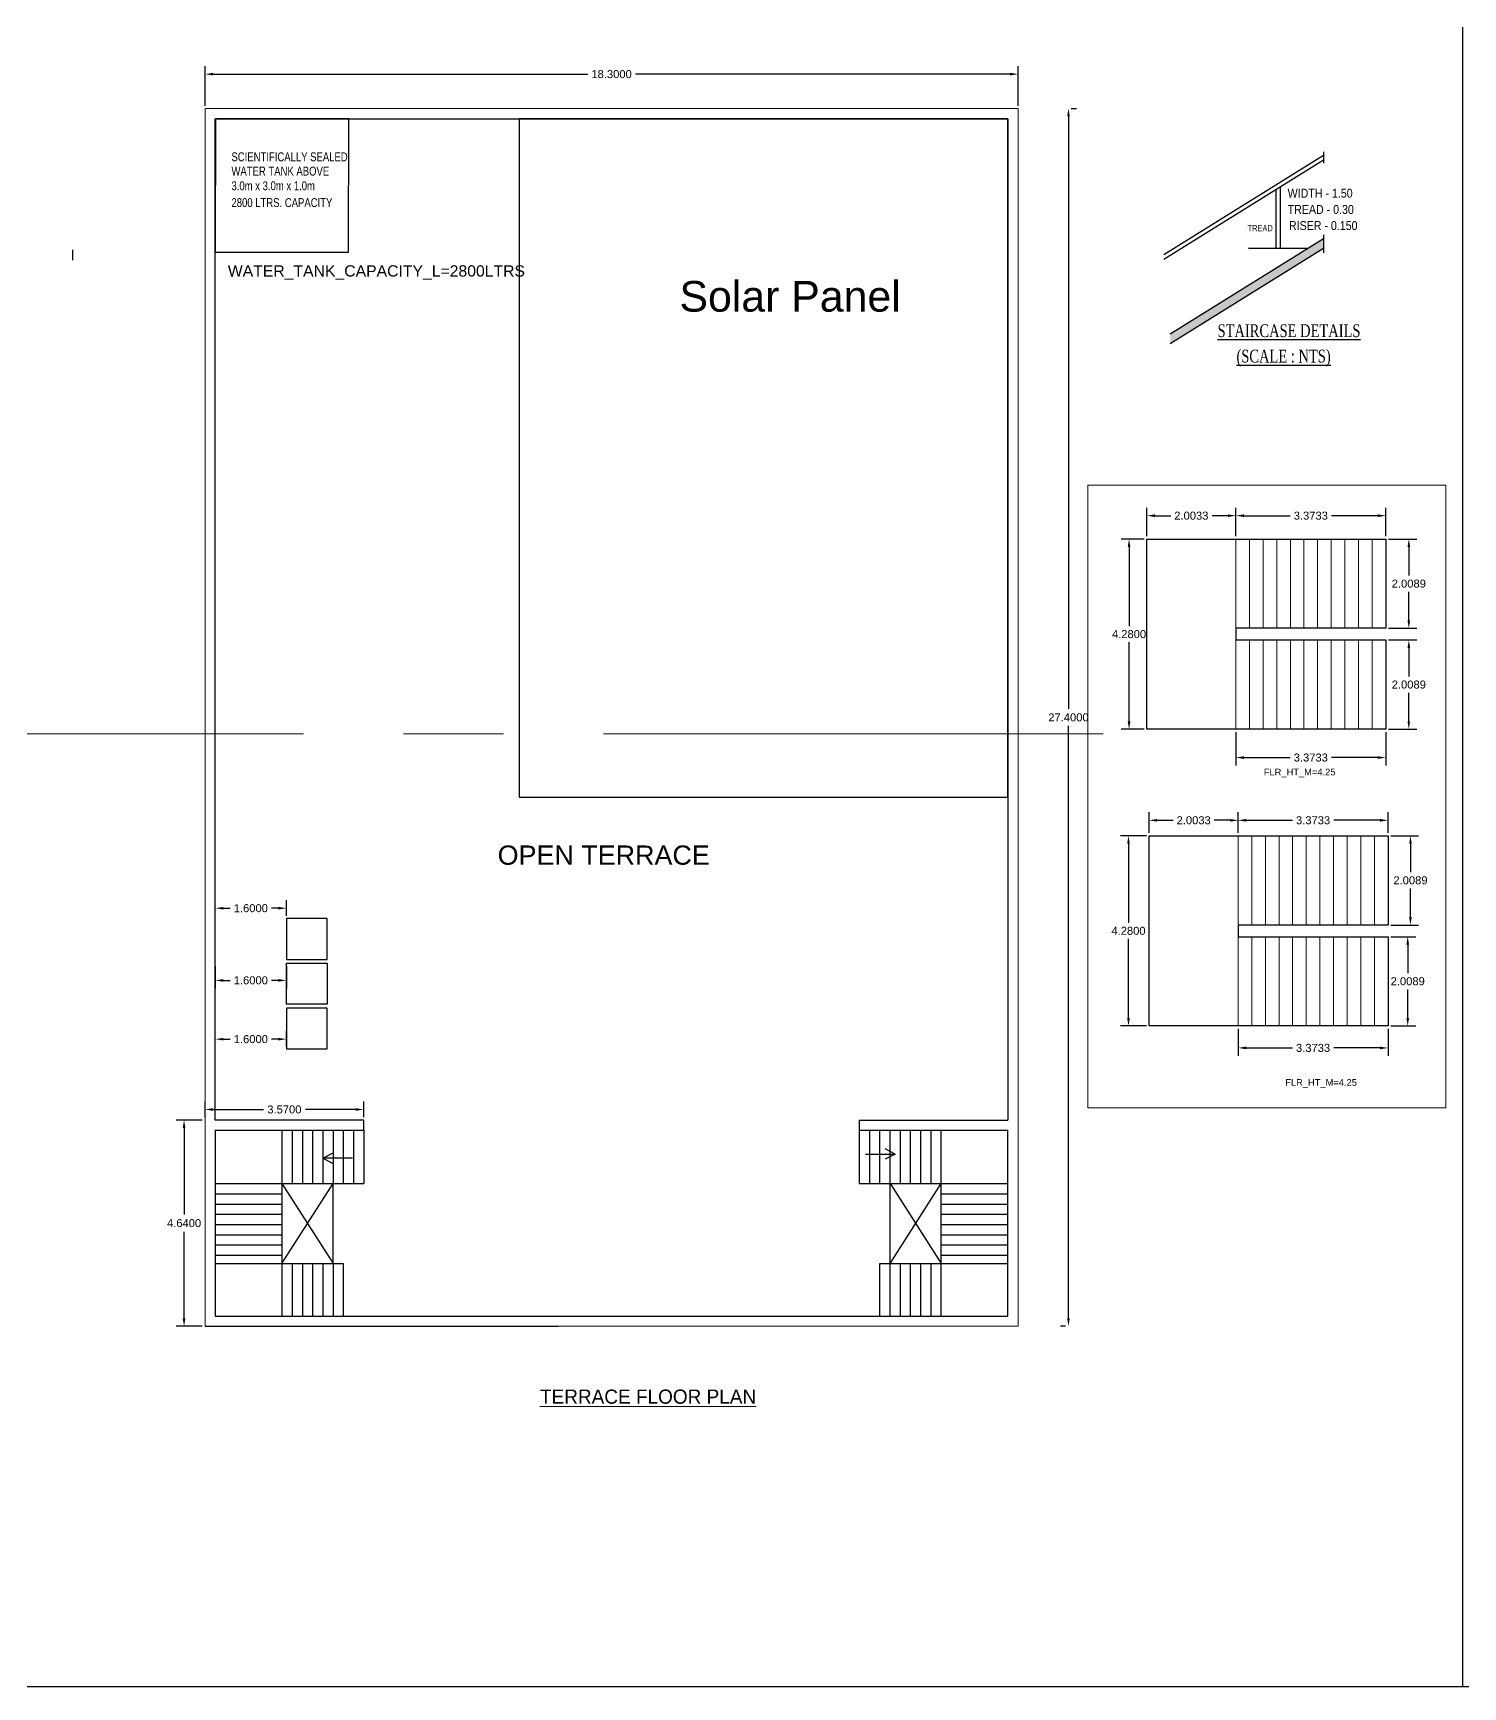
# Model space of a CAD drawing. Header units: metres. Extents: x 0 to 298, y 0 to 242.
# Drawn here: x 127.58 to 159.76, y 176.03 to 213.25 of the extents above; entities that cross this region are included whole.
import ezdxf
from ezdxf.enums import TextEntityAlignment as Align

# ---------------------------------------------------------------- set-up
doc = ezdxf.new("R2010")
doc.units = ezdxf.units.M
doc.linetypes.add('CENTER', pattern=[2, 1.25, -0.25, 0.25, -0.25])
for name, color, linetype in [('BLK_1_FLR_0_REGULAR_ROOM_1', 117, 'Continuous'), ('BLK_1_FLR_0_STAIR_1', 1, 'Continuous'), ('BLK_1_FLR_1_STAIR_1', 1, 'Continuous'), ('SOLAR_PANEL', 3, 'Continuous'), ('SOLAR_WATER_HEATER', 1, 'Continuous'), ('WATER_TANK_CALCULATION', 150, 'Continuous')]:
    doc.layers.add(name, color=color, linetype=linetype)
for name, color, linetype, lineweight in [('BLK_1_FLR_0_STAIR_1_FLIGHT_1', 7, 'Continuous', 0), ('BLK_1_FLR_0_STAIR_1_FLIGHT_2', 7, 'Continuous', 0), ('BLK_1_FLR_0_STAIR_1_LANDING_1', 7, 'Continuous', 0), ('BLK_1_FLR_1_STAIR_1_FLIGHT_1', 7, 'Continuous', 0), ('BLK_1_FLR_1_STAIR_1_FLIGHT_2', 7, 'Continuous', 0), ('BLK_1_FLR_1_STAIR_1_LANDING_1', 7, 'Continuous', 0), ('BLK_1_FLR_2_ROOF_AREA', 7, 'Continuous', 0)]:
    doc.layers.add(name, color=color, linetype=linetype, lineweight=lineweight)
doc.styles.add('ai', font='arial.ttf')
doc.styles.add('ED', font='swiss.ttf')
doc.styles.add('ROMANT', font='romantic.ttf')
doc.styles.add('rs', font='arial.ttf', dxfattribs={"width": 0.85})
doc.styles.get("Standard").update_dxf_attribs({"font": 'arial.ttf', "height": 0.5})
doc.styles.add('style1', font='BKANT.TTF', dxfattribs={"height": 1})
doc.styles.add('USA TEXT', font='GOTHIC.TTF')
doc.dimstyles.get("Standard").update_dxf_attribs({"dimtxt": 0.18, "dimasz": 0.18, "dimexe": 0.18, "dimexo": 0.0625, "dimgap": 0.09, "dimtad": 0, "dimtih": 1, "dimtoh": 1, "dimdec": 4, "dimzin": 0, "dimdsep": 46, "dimtxsty": 'Standard', "dimcen": 0.09, "dimadec": 0, "dimazin": 0, "dimtfac": 1, "dimtdec": 4, "dimtofl": 0, "dimtmove": 0, "dimatfit": 3, "dimfxl": 0, "dimtolj": 1, "dimtzin": 0, "dimarcsym": 0})

# ---------------------------------------------------------------- blocks, each defined once
blk = doc.blocks.new('*D47')
at = {"color": 0, "lineweight": -2, "ltscale": 25}
for p, q in [((131.677, 193.385), (131.677, 193.735)), ((131.857, 193.555), (132.012, 193.555)), ((133.097, 193.555), (132.942, 193.555)), ((133.277, 193.385), (133.277, 193.735))]:
    blk.add_line(p, q, dxfattribs=at)
at = {"color": 0, "ltscale": 25}
for points in [[(131.857, 193.585), (131.857, 193.525), (131.677, 193.555)], [(133.097, 193.585), (133.097, 193.525), (133.277, 193.555)]]:
    blk.add_solid(points, dxfattribs=at)
at = {"layer": 'DEFPOINTS', "color": 0, "ltscale": 25}
for p in [(131.677, 193.555), (131.677, 193.322), (133.277, 193.322)]:
    blk.add_point(p, dxfattribs=at)
at = {"color": 0, "ltscale": 25, "insert": (132.477, 193.555), "char_height": 0.18, "attachment_point": 5}
blk.add_mtext('\\A1;1.6000', dxfattribs=at)
blk = doc.blocks.new('*D4')
at = {"color": 0, "lineweight": -2, "ltscale": 25}
for p, q in [((131.677, 192.253), (131.677, 191.752)), ((133.277, 192.253), (133.277, 191.752)), ((131.857, 191.932), (132.012, 191.932)), ((133.097, 191.932), (132.942, 191.932))]:
    blk.add_line(p, q, dxfattribs=at)
at = {"color": 0, "ltscale": 25}
for points in [[(131.857, 191.962), (131.857, 191.902), (131.677, 191.932)], [(133.097, 191.962), (133.097, 191.902), (133.277, 191.932)]]:
    blk.add_solid(points, dxfattribs=at)
at = {"layer": 'DEFPOINTS', "color": 0, "ltscale": 25}
for p in [(131.677, 192.316), (133.277, 192.316), (133.277, 191.932)]:
    blk.add_point(p, dxfattribs=at)
at = {"color": 0, "ltscale": 25, "insert": (132.477, 191.932), "char_height": 0.18, "attachment_point": 5}
blk.add_mtext('\\A1;1.6000', dxfattribs=at)
blk = doc.blocks.new('*D48')
at = {"color": 0, "lineweight": -2, "ltscale": 25}
for p, q in [((131.677, 190.451), (131.677, 190.789)), ((131.857, 190.609), (132.012, 190.609)), ((133.097, 190.609), (132.942, 190.609)), ((133.277, 190.451), (133.277, 190.789))]:
    blk.add_line(p, q, dxfattribs=at)
at = {"color": 0, "ltscale": 25}
for points in [[(131.857, 190.639), (131.857, 190.579), (131.677, 190.609)], [(133.097, 190.639), (133.097, 190.579), (133.277, 190.609)]]:
    blk.add_solid(points, dxfattribs=at)
at = {"layer": 'DEFPOINTS', "color": 0, "ltscale": 25}
for p in [(133.277, 190.609), (131.677, 190.389), (133.277, 190.389)]:
    blk.add_point(p, dxfattribs=at)
at = {"color": 0, "ltscale": 25, "insert": (132.477, 190.609), "char_height": 0.18, "attachment_point": 5}
blk.add_mtext('\\A1;1.6000', dxfattribs=at)
blk = doc.blocks.new('*D53')
at = {"color": 0, "lineweight": -2, "ltscale": 25}
for p, q in [((131.447, 211.611), (131.447, 212.502)), ((149.747, 211.611), (149.747, 212.502)), ((131.627, 212.322), (140.062, 212.322)), ((149.567, 212.322), (141.132, 212.322))]:
    blk.add_line(p, q, dxfattribs=at)
at = {"color": 0, "ltscale": 25}
for points in [[(131.627, 212.352), (131.627, 212.292), (131.447, 212.322)], [(149.567, 212.352), (149.567, 212.292), (149.747, 212.322)]]:
    blk.add_solid(points, dxfattribs=at)
at = {"layer": 'DEFPOINTS', "color": 0, "ltscale": 25}
for p in [(149.747, 212.322), (131.447, 211.549), (149.747, 211.549)]:
    blk.add_point(p, dxfattribs=at)
at = {"color": 0, "ltscale": 25, "insert": (140.597, 212.322), "char_height": 0.18, "attachment_point": 5}
blk.add_mtext('\\A1;18.3000', dxfattribs=at)
blk = doc.blocks.new('*D7')
at = {"color": 0, "lineweight": -2, "ltscale": 25}
for p, q in [((150.881, 211.369), (150.881, 198.041)), ((150.943, 211.549), (151.061, 211.549)), ((150.881, 184.329), (150.881, 197.657)), ((150.818, 184.149), (150.701, 184.149))]:
    blk.add_line(p, q, dxfattribs=at)
at = {"color": 0, "ltscale": 25}
for points in [[(150.851, 211.369), (150.911, 211.369), (150.881, 211.549)], [(150.851, 184.329), (150.911, 184.329), (150.881, 184.149)]]:
    blk.add_solid(points, dxfattribs=at)
at = {"layer": 'DEFPOINTS', "color": 0, "ltscale": 25}
for p in [(150.881, 211.549), (150.881, 184.149), (150.881, 184.149)]:
    blk.add_point(p, dxfattribs=at)
at = {"color": 0, "ltscale": 25, "insert": (150.881, 197.849), "char_height": 0.18, "attachment_point": 5}
blk.add_mtext('\\A1;27.4000', dxfattribs=at)
blk = doc.blocks.new('*D62')
at = {"color": 0, "lineweight": -2, "ltscale": 25}
for p, q in [((131.447, 188.851), (131.447, 189.207)), ((135.017, 188.851), (135.017, 189.207)), ((131.627, 189.027), (132.759, 189.027)), ((134.837, 189.027), (133.705, 189.027))]:
    blk.add_line(p, q, dxfattribs=at)
at = {"color": 0, "ltscale": 25}
for points in [[(131.627, 189.057), (131.627, 188.997), (131.447, 189.027)], [(134.837, 189.057), (134.837, 188.997), (135.017, 189.027)]]:
    blk.add_solid(points, dxfattribs=at)
at = {"layer": 'DEFPOINTS', "color": 0, "ltscale": 25}
for p in [(131.447, 188.789), (135.017, 189.027), (135.017, 188.789)]:
    blk.add_point(p, dxfattribs=at)
at = {"color": 0, "ltscale": 25, "insert": (133.232, 189.027), "char_height": 0.18, "attachment_point": 5}
blk.add_mtext('\\A1;3.5700', dxfattribs=at)
blk = doc.blocks.new('*D63')
at = {"color": 0, "lineweight": -2, "ltscale": 25}
for p, q in [((131.385, 188.789), (130.794, 188.789)), ((130.974, 188.609), (130.974, 186.661)), ((130.974, 184.329), (130.974, 186.277)), ((131.385, 184.149), (130.794, 184.149))]:
    blk.add_line(p, q, dxfattribs=at)
at = {"color": 0, "ltscale": 25}
for points in [[(130.944, 188.609), (131.004, 188.609), (130.974, 188.789)], [(130.944, 184.329), (131.004, 184.329), (130.974, 184.149)]]:
    blk.add_solid(points, dxfattribs=at)
at = {"layer": 'DEFPOINTS', "color": 0, "ltscale": 25}
for p in [(131.447, 188.789), (130.974, 184.149), (131.447, 184.149)]:
    blk.add_point(p, dxfattribs=at)
at = {"color": 0, "ltscale": 25, "insert": (130.974, 186.469), "char_height": 0.18, "attachment_point": 5}
blk.add_mtext('\\A1;4.6400', dxfattribs=at)
blk = doc.blocks.new('*D27')
at = {"layer": 'BLK_1_FLR_0_STAIR_1_FLIGHT_2', "color": 0, "linetype": 'Continuous', "lineweight": -2}
for p, q in [((158.137, 192.915), (158.697, 192.915)), ((158.517, 192.735), (158.517, 192.093)), ((158.517, 191.086), (158.517, 191.729)), ((158.137, 190.906), (158.697, 190.906))]:
    blk.add_line(p, q, dxfattribs=at)
at = {"layer": 'BLK_1_FLR_0_STAIR_1_FLIGHT_2', "color": 0, "linetype": 'Continuous'}
for points in [[(158.487, 192.735), (158.547, 192.735), (158.517, 192.915)], [(158.487, 191.086), (158.547, 191.086), (158.517, 190.906)]]:
    blk.add_solid(points, dxfattribs=at)
at = {"layer": 'DEFPOINTS', "color": 0, "linetype": 'Continuous'}
for p in [(158.074, 192.915), (158.517, 192.915), (158.074, 190.906)]:
    blk.add_point(p, dxfattribs=at)
at = {"layer": 'BLK_1_FLR_0_STAIR_1_FLIGHT_2', "color": 0, "linetype": 'Continuous', "insert": (158.517, 191.911), "char_height": 0.18, "attachment_point": 5}
blk.add_mtext('\\A1;2.0089', dxfattribs=at)
blk = doc.blocks.new('*D28')
at = {"layer": 'BLK_1_FLR_0_STAIR_1_FLIGHT_1', "color": 0, "linetype": 'Continuous', "lineweight": -2}
for p, q in [((158.137, 195.186), (158.759, 195.186)), ((158.579, 195.006), (158.579, 194.364)), ((158.579, 193.357), (158.579, 194)), ((158.137, 193.177), (158.759, 193.177))]:
    blk.add_line(p, q, dxfattribs=at)
at = {"layer": 'BLK_1_FLR_0_STAIR_1_FLIGHT_1', "color": 0, "linetype": 'Continuous'}
for points in [[(158.549, 195.006), (158.609, 195.006), (158.579, 195.186)], [(158.549, 193.357), (158.609, 193.357), (158.579, 193.177)]]:
    blk.add_solid(points, dxfattribs=at)
at = {"layer": 'DEFPOINTS', "color": 0, "linetype": 'Continuous'}
for p in [(158.074, 195.186), (158.579, 195.186), (158.074, 193.177)]:
    blk.add_point(p, dxfattribs=at)
at = {"layer": 'BLK_1_FLR_0_STAIR_1_FLIGHT_1', "color": 0, "linetype": 'Continuous', "insert": (158.579, 194.182), "char_height": 0.18, "attachment_point": 5}
blk.add_mtext('\\A1;2.0089', dxfattribs=at)
blk = doc.blocks.new('*D29')
at = {"layer": 'BLK_1_FLR_0_STAIR_1_FLIGHT_1', "color": 0, "linetype": 'Continuous', "lineweight": -2}
for p, q in [((154.701, 195.249), (154.701, 195.713)), ((154.881, 195.533), (155.924, 195.533)), ((157.894, 195.533), (156.851, 195.533)), ((158.074, 195.249), (158.074, 195.713))]:
    blk.add_line(p, q, dxfattribs=at)
at = {"layer": 'BLK_1_FLR_0_STAIR_1_FLIGHT_1', "color": 0, "linetype": 'Continuous'}
for points in [[(154.881, 195.563), (154.881, 195.503), (154.701, 195.533)], [(157.894, 195.563), (157.894, 195.503), (158.074, 195.533)]]:
    blk.add_solid(points, dxfattribs=at)
at = {"layer": 'DEFPOINTS', "color": 0, "linetype": 'Continuous'}
for p in [(158.074, 195.533), (154.701, 195.186), (158.074, 195.186)]:
    blk.add_point(p, dxfattribs=at)
at = {"layer": 'BLK_1_FLR_0_STAIR_1_FLIGHT_1', "color": 0, "linetype": 'Continuous', "insert": (156.387, 195.533), "char_height": 0.18, "attachment_point": 5}
blk.add_mtext('\\A1;3.3733', dxfattribs=at)
blk = doc.blocks.new('*D30')
at = {"layer": 'BLK_1_FLR_0_STAIR_1_LANDING_1', "color": 0, "linetype": 'Continuous', "lineweight": -2}
for p, q in [((152.697, 195.249), (152.697, 195.713)), ((154.701, 195.249), (154.701, 195.713))]:
    blk.add_line(p, q, dxfattribs=at)
at = {"layer": 'BLK_1_FLR_0_STAIR_1_LANDING_1', "color": 0, "lineweight": -2}
for p, q in [((152.877, 195.533), (153.234, 195.533)), ((154.521, 195.533), (154.164, 195.533))]:
    blk.add_line(p, q, dxfattribs=at)
at = {"layer": 'BLK_1_FLR_0_STAIR_1_LANDING_1', "color": 0, "linetype": 'Continuous'}
for points in [[(152.877, 195.563), (152.877, 195.503), (152.697, 195.533)], [(154.521, 195.563), (154.521, 195.503), (154.701, 195.533)]]:
    blk.add_solid(points, dxfattribs=at)
at = {"layer": 'DEFPOINTS', "color": 0, "linetype": 'Continuous'}
for p in [(154.701, 195.533), (152.697, 195.186), (154.701, 195.186)]:
    blk.add_point(p, dxfattribs=at)
at = {"layer": 'BLK_1_FLR_0_STAIR_1_LANDING_1', "color": 0, "linetype": 'Continuous', "insert": (153.699, 195.533), "char_height": 0.18, "attachment_point": 5}
blk.add_mtext('\\A1;2.0033', dxfattribs=at)
blk = doc.blocks.new('*D31')
at = {"layer": 'BLK_1_FLR_0_STAIR_1_LANDING_1', "color": 0, "linetype": 'Continuous', "lineweight": -2}
for p, q in [((152.635, 195.186), (152.052, 195.186)), ((152.635, 190.906), (152.052, 190.906))]:
    blk.add_line(p, q, dxfattribs=at)
at = {"layer": 'BLK_1_FLR_0_STAIR_1_LANDING_1', "color": 0, "lineweight": -2}
for p, q in [((152.232, 195.006), (152.232, 193.228)), ((152.232, 191.086), (152.232, 192.864))]:
    blk.add_line(p, q, dxfattribs=at)
at = {"layer": 'BLK_1_FLR_0_STAIR_1_LANDING_1', "color": 0, "linetype": 'Continuous'}
for points in [[(152.202, 195.006), (152.262, 195.006), (152.232, 195.186)], [(152.202, 191.086), (152.262, 191.086), (152.232, 190.906)]]:
    blk.add_solid(points, dxfattribs=at)
at = {"layer": 'DEFPOINTS', "color": 0, "linetype": 'Continuous'}
for p in [(152.697, 195.186), (152.232, 190.906), (152.697, 190.906)]:
    blk.add_point(p, dxfattribs=at)
at = {"layer": 'BLK_1_FLR_0_STAIR_1_LANDING_1', "color": 0, "linetype": 'Continuous', "insert": (152.232, 193.046), "char_height": 0.18, "attachment_point": 5}
blk.add_mtext('\\A1;4.2800', dxfattribs=at)
blk = doc.blocks.new('*D32')
at = {"layer": 'BLK_1_FLR_0_STAIR_1_FLIGHT_2', "color": 0, "linetype": 'Continuous', "lineweight": -2}
for p, q in [((154.701, 190.844), (154.701, 190.232)), ((158.074, 190.844), (158.074, 190.232)), ((154.881, 190.412), (155.924, 190.412)), ((157.894, 190.412), (156.851, 190.412))]:
    blk.add_line(p, q, dxfattribs=at)
at = {"layer": 'BLK_1_FLR_0_STAIR_1_FLIGHT_2', "color": 0, "linetype": 'Continuous'}
for points in [[(154.881, 190.442), (154.881, 190.382), (154.701, 190.412)], [(157.894, 190.442), (157.894, 190.382), (158.074, 190.412)]]:
    blk.add_solid(points, dxfattribs=at)
at = {"layer": 'DEFPOINTS', "color": 0, "linetype": 'Continuous'}
for p in [(154.701, 190.906), (158.074, 190.906), (158.074, 190.412)]:
    blk.add_point(p, dxfattribs=at)
at = {"layer": 'BLK_1_FLR_0_STAIR_1_FLIGHT_2', "color": 0, "linetype": 'Continuous', "insert": (156.387, 190.412), "char_height": 0.18, "attachment_point": 5}
blk.add_mtext('\\A1;3.3733', dxfattribs=at)
blk = doc.blocks.new('*D33')
at = {"layer": 'BLK_1_FLR_1_STAIR_1_FLIGHT_2', "color": 0, "linetype": 'Continuous', "lineweight": -2}
for p, q in [((158.085, 199.591), (158.722, 199.591)), ((158.542, 199.411), (158.542, 198.768)), ((158.542, 197.762), (158.542, 198.405)), ((158.085, 197.582), (158.722, 197.582))]:
    blk.add_line(p, q, dxfattribs=at)
at = {"layer": 'BLK_1_FLR_1_STAIR_1_FLIGHT_2', "color": 0, "linetype": 'Continuous'}
for points in [[(158.512, 199.411), (158.572, 199.411), (158.542, 199.591)], [(158.512, 197.762), (158.572, 197.762), (158.542, 197.582)]]:
    blk.add_solid(points, dxfattribs=at)
at = {"layer": 'DEFPOINTS', "color": 0, "linetype": 'Continuous'}
for p in [(158.022, 199.591), (158.022, 197.582), (158.542, 197.582)]:
    blk.add_point(p, dxfattribs=at)
at = {"layer": 'BLK_1_FLR_1_STAIR_1_FLIGHT_2', "color": 0, "linetype": 'Continuous', "insert": (158.542, 198.587), "char_height": 0.18, "attachment_point": 5}
blk.add_mtext('\\A1;2.0089', dxfattribs=at)
blk = doc.blocks.new('*D34')
at = {"layer": 'BLK_1_FLR_1_STAIR_1_FLIGHT_1', "color": 0, "linetype": 'Continuous', "lineweight": -2}
for p, q in [((158.085, 201.862), (158.722, 201.862)), ((158.542, 201.682), (158.542, 201.04)), ((158.542, 200.033), (158.542, 200.676)), ((158.085, 199.853), (158.722, 199.853))]:
    blk.add_line(p, q, dxfattribs=at)
at = {"layer": 'BLK_1_FLR_1_STAIR_1_FLIGHT_1', "color": 0, "linetype": 'Continuous'}
for points in [[(158.512, 201.682), (158.572, 201.682), (158.542, 201.862)], [(158.512, 200.033), (158.572, 200.033), (158.542, 199.853)]]:
    blk.add_solid(points, dxfattribs=at)
at = {"layer": 'DEFPOINTS', "color": 0, "linetype": 'Continuous'}
for p in [(158.022, 201.862), (158.542, 201.862), (158.022, 199.853)]:
    blk.add_point(p, dxfattribs=at)
at = {"layer": 'BLK_1_FLR_1_STAIR_1_FLIGHT_1', "color": 0, "linetype": 'Continuous', "insert": (158.542, 200.858), "char_height": 0.18, "attachment_point": 5}
blk.add_mtext('\\A1;2.0089', dxfattribs=at)
blk = doc.blocks.new('*D35')
at = {"layer": 'BLK_1_FLR_1_STAIR_1_FLIGHT_1', "color": 0, "linetype": 'Continuous', "lineweight": -2}
for p, q in [((154.649, 201.925), (154.649, 202.567)), ((158.022, 201.925), (158.022, 202.567)), ((154.829, 202.387), (155.872, 202.387)), ((157.842, 202.387), (156.799, 202.387))]:
    blk.add_line(p, q, dxfattribs=at)
at = {"layer": 'BLK_1_FLR_1_STAIR_1_FLIGHT_1', "color": 0, "linetype": 'Continuous'}
for points in [[(154.829, 202.417), (154.829, 202.357), (154.649, 202.387)], [(157.842, 202.417), (157.842, 202.357), (158.022, 202.387)]]:
    blk.add_solid(points, dxfattribs=at)
at = {"layer": 'DEFPOINTS', "color": 0, "linetype": 'Continuous'}
for p in [(158.022, 202.387), (154.649, 201.862), (158.022, 201.862)]:
    blk.add_point(p, dxfattribs=at)
at = {"layer": 'BLK_1_FLR_1_STAIR_1_FLIGHT_1', "color": 0, "linetype": 'Continuous', "insert": (156.336, 202.387), "char_height": 0.18, "attachment_point": 5}
blk.add_mtext('\\A1;3.3733', dxfattribs=at)
blk = doc.blocks.new('*D36')
at = {"layer": 'BLK_1_FLR_1_STAIR_1_LANDING_1', "color": 0, "linetype": 'Continuous', "lineweight": -2}
for p, q in [((152.646, 201.925), (152.646, 202.567)), ((154.649, 201.925), (154.649, 202.567))]:
    blk.add_line(p, q, dxfattribs=at)
at = {"layer": 'BLK_1_FLR_1_STAIR_1_LANDING_1', "color": 0, "lineweight": -2}
for p, q in [((152.826, 202.387), (153.182, 202.387)), ((154.469, 202.387), (154.113, 202.387))]:
    blk.add_line(p, q, dxfattribs=at)
at = {"layer": 'BLK_1_FLR_1_STAIR_1_LANDING_1', "color": 0, "linetype": 'Continuous'}
for points in [[(152.826, 202.417), (152.826, 202.357), (152.646, 202.387)], [(154.469, 202.417), (154.469, 202.357), (154.649, 202.387)]]:
    blk.add_solid(points, dxfattribs=at)
at = {"layer": 'DEFPOINTS', "color": 0, "linetype": 'Continuous'}
for p in [(152.646, 202.387), (152.646, 201.862), (154.649, 201.862)]:
    blk.add_point(p, dxfattribs=at)
at = {"layer": 'BLK_1_FLR_1_STAIR_1_LANDING_1', "color": 0, "linetype": 'Continuous', "insert": (153.647, 202.387), "char_height": 0.18, "attachment_point": 5}
blk.add_mtext('\\A1;2.0033', dxfattribs=at)
blk = doc.blocks.new('*D37')
at = {"layer": 'BLK_1_FLR_1_STAIR_1_LANDING_1', "color": 0, "linetype": 'Continuous', "lineweight": -2}
for p, q in [((152.583, 201.862), (152.065, 201.862)), ((152.583, 197.582), (152.065, 197.582))]:
    blk.add_line(p, q, dxfattribs=at)
at = {"layer": 'BLK_1_FLR_1_STAIR_1_LANDING_1', "color": 0, "lineweight": -2}
for p, q in [((152.245, 201.682), (152.245, 199.904)), ((152.245, 197.762), (152.245, 199.54))]:
    blk.add_line(p, q, dxfattribs=at)
at = {"layer": 'BLK_1_FLR_1_STAIR_1_LANDING_1', "color": 0, "linetype": 'Continuous'}
for points in [[(152.215, 201.682), (152.275, 201.682), (152.245, 201.862)], [(152.215, 197.762), (152.275, 197.762), (152.245, 197.582)]]:
    blk.add_solid(points, dxfattribs=at)
at = {"layer": 'DEFPOINTS', "color": 0, "linetype": 'Continuous'}
for p in [(152.646, 201.862), (152.245, 197.582), (152.646, 197.582)]:
    blk.add_point(p, dxfattribs=at)
at = {"layer": 'BLK_1_FLR_1_STAIR_1_LANDING_1', "color": 0, "linetype": 'Continuous', "insert": (152.245, 199.722), "char_height": 0.18, "attachment_point": 5}
blk.add_mtext('\\A1;4.2800', dxfattribs=at)
blk = doc.blocks.new('*D38')
at = {"layer": 'BLK_1_FLR_1_STAIR_1_FLIGHT_2', "color": 0, "linetype": 'Continuous', "lineweight": -2}
for p, q in [((154.649, 197.52), (154.649, 196.765)), ((158.022, 197.52), (158.022, 196.765)), ((154.829, 196.945), (155.872, 196.945)), ((157.842, 196.945), (156.799, 196.945))]:
    blk.add_line(p, q, dxfattribs=at)
at = {"layer": 'BLK_1_FLR_1_STAIR_1_FLIGHT_2', "color": 0, "linetype": 'Continuous'}
for points in [[(154.829, 196.975), (154.829, 196.915), (154.649, 196.945)], [(157.842, 196.975), (157.842, 196.915), (158.022, 196.945)]]:
    blk.add_solid(points, dxfattribs=at)
at = {"layer": 'DEFPOINTS', "color": 0, "linetype": 'Continuous'}
for p in [(154.649, 197.582), (158.022, 197.582), (158.022, 196.945)]:
    blk.add_point(p, dxfattribs=at)
at = {"layer": 'BLK_1_FLR_1_STAIR_1_FLIGHT_2', "color": 0, "linetype": 'Continuous', "insert": (156.336, 196.945), "char_height": 0.18, "attachment_point": 5}
blk.add_mtext('\\A1;3.3733', dxfattribs=at)

msp = doc.modelspace()

# ---------------------------------------------------------------- hatches: boundary and pattern name
h = msp.add_hatch()
h.set_pattern_fill('AR-CONC', color=256, scale=0.02016, style=0)
h.set_pattern_definition([(50, (-711.68372, 264.77271), (0.144599653, -0.01265083), [0.01512, -0.16632]), (355, (-711.68372, 264.7727), (-0.02797227, 0.151641934), [0.012096, -0.133056]), (100.4514, (-711.67167, 264.77165), (0.116627491, 0.138991012), [0.012850022, -0.14135025]), (46.1842, (-711.68372, 264.81303), (0.215155795, -0.033368633), [0.02268, -0.24948]), (96.6356, (-711.6658, 264.81025), (0.188428, 0.196382163), [0.019275034, -0.21202534]), (351.1842, (-711.68372, 264.81303), (0.18842785, 0.19638231), [0.018144, -0.199584]), (21, (-711.66356, 264.80295), (0.120336462, -0.081167968), [0.01512, -0.16632]), (326, (-711.66356, 264.80295), (0.04905237, 0.14619025), [0.012096, -0.133056]), (71.4514, (-711.65354, 264.79618), (0.169388882, 0.065022148), [0.012850022, -0.14135025]), (37.5, (-711.683724, 264.772707), (0.0024514268, 0.067111401), [0, -0.1314432, 0, -0.135072, 0, -0.13356]), (7.5, (-711.683724, 264.77271), (0.053034819, 0.079513401), [0, -0.0770112, 0, -0.1284192, 0, -0.050904]), (327.5, (-711.72868, 264.772707), (0.107618603, -0.004547062), [0, -0.0504, 0, -0.157248, 0, -0.208656]), (317.5, (-711.74884, 264.77271), (0.117570332, 0.020181164), [0, -0.06552, 0, -0.1044288, 0, -0.148176])])
h.paths.add_polyline_path([(153.17137, 206.47833), (153.17137, 206.26477), (156.62506, 208.4087), (156.62506, 208.62226)])

# ---------------------------------------------------------------- linework, layer by layer
for p, q in [((159.76015, 176.03468), (159.76015, 232.92204)), ((153.02729, 208.26575), (156.62506, 210.49912)), ((153.02729, 208.15776), (156.62506, 210.39113)), ((156.62506, 210.57226), (156.62506, 210.32116)), ((155.55879, 208.40781), (155.55879, 209.72922)), ((155.65054, 208.40781), (155.65054, 209.78618)), ((153.17137, 206.47833), (156.62506, 208.62226)), ((153.17137, 206.26477), (156.62506, 208.4087)), ((154.92972, 208.40781), (156.27961, 208.40781)), ((156.62506, 208.71005), (156.62506, 208.69402)), ((156.62506, 208.69402), (156.62506, 208.29832)), ((128.46247, 208.36594), (128.46247, 208.13594)), ((128.46247, 208.36594), (128.46247, 208.13594)), ((181.04662, 176.03468), (78.66366, 176.03468))]:
    msp.add_line(p, q)
at = {"linetype": 'CENTER', "lineweight": 0, "ltscale": 9}
msp.add_line((151.66477, 197.48168), (110.69306, 197.48168), dxfattribs=at)
at = {"color": 1, "ltscale": 25}
for p, q in [((135.0172, 188.55881), (135.0172, 188.78881)), ((146.1772, 188.78881), (149.5172, 188.78881)), ((146.1772, 188.55881), (146.1772, 188.78881)), ((131.6772, 188.55881), (135.0172, 188.55881)), ((133.1772, 188.55881), (133.1772, 184.37881)), ((133.4072, 188.55881), (133.4072, 187.35881)), ((133.6372, 188.55881), (133.6372, 187.35881)), ((133.8672, 188.55881), (133.8672, 187.35881)), ((134.0972, 188.55881), (134.0972, 187.35881)), ((134.3272, 188.55881), (134.3272, 187.35881)), ((134.5572, 188.55881), (134.5572, 187.35881)), ((134.7872, 188.55881), (134.7872, 187.35881)), ((135.0172, 188.55881), (135.0172, 187.35881)), ((146.1772, 188.55881), (149.5172, 188.55881)), ((146.1772, 187.35881), (146.1772, 188.55881)), ((146.4072, 187.35881), (146.4072, 188.55881)), ((146.6372, 187.35881), (146.6372, 188.55881)), ((146.8672, 187.35881), (146.8672, 188.55881)), ((147.0972, 187.35881), (147.0972, 188.55881)), ((147.3272, 187.35881), (147.3272, 188.55881)), ((147.5572, 187.35881), (147.5572, 188.55881)), ((147.7872, 187.35881), (147.7872, 188.55881)), ((148.0172, 184.37881), (148.0172, 188.55881)), ((134.09392, 187.9318), (134.31585, 188.04705)), ((134.76394, 187.9318), (134.09392, 187.9318)), ((134.09392, 187.9318), (134.31585, 187.81655)), ((146.30954, 188.02335), (146.97955, 188.02335)), ((146.97955, 188.02335), (146.75763, 188.13861)), ((146.97955, 188.02335), (146.75763, 187.9081)), ((131.6772, 187.35881), (135.0172, 187.35881)), ((134.3272, 185.55881), (134.3272, 187.35881)), ((146.1772, 187.35881), (149.5172, 187.35881)), ((146.8672, 185.55881), (146.8672, 187.35881)), ((146.8672, 185.55881), (148.0172, 187.35881)), ((146.8672, 187.35881), (148.0172, 185.55881)), ((131.6772, 187.12881), (133.1772, 187.12881)), ((131.6772, 186.89881), (133.1772, 186.89881)), ((148.0172, 187.12881), (149.5172, 187.12881)), ((148.0172, 186.89881), (149.5172, 186.89881)), ((131.6772, 186.66881), (133.1772, 186.66881)), ((131.6772, 186.43881), (133.1772, 186.43881)), ((148.0172, 186.66881), (149.5172, 186.66881)), ((148.0172, 186.43881), (149.5172, 186.43881)), ((131.6772, 186.20881), (133.1772, 186.20881)), ((148.0172, 186.20881), (149.5172, 186.20881)), ((131.6772, 185.97881), (133.1772, 185.97881)), ((131.6772, 185.74881), (133.1772, 185.74881)), ((148.0172, 185.97881), (149.5172, 185.97881)), ((148.0172, 185.74881), (149.5172, 185.74881)), ((131.6772, 185.55881), (134.5572, 185.55881)), ((133.4072, 185.55881), (133.4072, 184.37881)), ((133.6372, 185.55881), (133.6372, 184.37881)), ((133.8672, 185.55881), (133.8672, 184.37881)), ((134.0972, 185.55881), (134.0972, 184.37881)), ((134.3272, 185.55881), (134.3272, 184.37881)), ((134.5572, 185.55881), (134.5572, 184.37881)), ((146.6372, 185.55881), (149.5172, 185.55881)), ((146.6372, 184.37881), (146.6372, 185.55881)), ((146.8672, 184.37881), (146.8672, 185.55881)), ((147.0972, 184.37881), (147.0972, 185.55881)), ((147.3272, 184.37881), (147.3272, 185.55881)), ((147.5572, 184.37881), (147.5572, 185.55881)), ((147.7872, 184.37881), (147.7872, 185.55881))]:
    msp.add_line(p, q, dxfattribs=at)
at = {"lineweight": 13, "ltscale": 4}
msp.add_lwpolyline([(151.3142, 203.07293), (159.37238, 203.07293), (159.37238, 189.06534), (151.3142, 189.06534)], close=True, dxfattribs=at)
at = {"color": 1, "ltscale": 25}
for points in [[(131.6772, 188.55881), (131.6772, 184.37881), (139.3972, 184.37881)], [(134.5572, 184.37881), (149.5172, 184.37881), (149.5172, 188.55881)], [(133.1772, 185.55881), (134.3272, 187.35881)], [(133.1772, 187.35881), (134.3272, 185.55881)]]:
    msp.add_lwpolyline(points, dxfattribs=at)
at = {"color": 45}
msp.add_lwpolyline([(131.4472, 184.14881), (139.3972, 184.14881)], dxfattribs=at)
at = {"layer": 'BLK_1_FLR_0_REGULAR_ROOM_1', "color": 4}
msp.add_lwpolyline([(135.0172, 188.78881), (131.6772, 188.78881), (131.6772, 211.31881), (149.5172, 211.31881), (149.5172, 188.78881)], dxfattribs=at)
at = {"layer": 'BLK_1_FLR_0_STAIR_1', "color": 1, "linetype": 'Continuous'}
msp.add_lwpolyline([(152.69742, 195.18617), (158.07409, 195.18617), (158.07409, 193.17728), (154.70076, 193.17728), (154.70076, 192.91506), (158.07409, 192.91506), (158.07409, 190.90617), (152.69742, 190.90617)], close=True, dxfattribs=at)
at = {"layer": 'BLK_1_FLR_0_STAIR_1_FLIGHT_1', "color": 7, "linetype": 'Continuous'}
for p, q in [((154.70076, 193.17728), (154.70076, 195.18617)), ((155.00742, 193.17728), (155.00742, 195.18617)), ((155.31409, 193.17728), (155.31409, 195.18617)), ((155.62076, 193.17728), (155.62076, 195.18617)), ((155.92742, 193.17728), (155.92742, 195.18617)), ((156.23409, 193.17728), (156.23409, 195.18617)), ((156.54076, 193.17728), (156.54076, 195.18617)), ((156.84742, 193.17728), (156.84742, 195.18617)), ((157.15409, 193.17728), (157.15409, 195.18617)), ((157.46076, 193.17728), (157.46076, 195.18617)), ((157.76742, 193.17728), (157.76742, 195.18617)), ((158.07409, 193.17728), (158.07409, 195.18617))]:
    msp.add_line(p, q, dxfattribs=at)
msp.add_lwpolyline([(154.70076, 193.17728), (158.07409, 193.17728), (158.07409, 195.18617), (154.70076, 195.18617)], close=True, dxfattribs=at)
at = {"layer": 'BLK_1_FLR_0_STAIR_1_FLIGHT_2', "color": 7, "linetype": 'Continuous'}
for p, q in [((154.70076, 190.90617), (154.70076, 192.91506)), ((155.00742, 190.90617), (155.00742, 192.91506)), ((155.31409, 190.90617), (155.31409, 192.91506)), ((155.62076, 190.90617), (155.62076, 192.91506)), ((155.92742, 190.90617), (155.92742, 192.91506)), ((156.23409, 190.90617), (156.23409, 192.91506)), ((156.54076, 190.90617), (156.54076, 192.91506)), ((156.84742, 190.90617), (156.84742, 192.91506)), ((157.15409, 190.90617), (157.15409, 192.91506)), ((157.46076, 190.90617), (157.46076, 192.91506)), ((157.76742, 190.90617), (157.76742, 192.91506)), ((158.07409, 192.91506), (158.07409, 190.90617))]:
    msp.add_line(p, q, dxfattribs=at)
msp.add_lwpolyline([(154.70076, 190.90617), (158.07409, 190.90617), (158.07409, 192.91506), (154.70076, 192.91506)], close=True, dxfattribs=at)
at = {"layer": 'BLK_1_FLR_0_STAIR_1_LANDING_1', "color": 7, "linetype": 'Continuous'}
msp.add_lwpolyline([(152.69742, 190.90617), (154.70076, 190.90617), (154.70076, 195.18617), (152.69742, 195.18617)], close=True, dxfattribs=at)
at = {"layer": 'BLK_1_FLR_1_STAIR_1', "color": 1, "linetype": 'Continuous'}
msp.add_lwpolyline([(158.02237, 201.86207), (158.02237, 199.85318), (154.64903, 199.85318), (154.64903, 199.59096), (158.02237, 199.59096), (158.02237, 197.58207), (152.6457, 197.58207), (152.6457, 201.86207), (158.02237, 201.86207)], dxfattribs=at)
at = {"layer": 'BLK_1_FLR_1_STAIR_1_FLIGHT_1', "color": 7, "linetype": 'Continuous'}
for p, q in [((154.64903, 199.85318), (154.64903, 201.86207)), ((154.9557, 199.85318), (154.9557, 201.86207)), ((155.26237, 199.85318), (155.26237, 201.86207)), ((155.56903, 199.85318), (155.56903, 201.86207)), ((155.8757, 199.85318), (155.8757, 201.86207)), ((156.18237, 199.85318), (156.18237, 201.86207)), ((156.48903, 199.85318), (156.48903, 201.86207)), ((156.7957, 199.85318), (156.7957, 201.86207)), ((157.10237, 199.85318), (157.10237, 201.86207)), ((157.40903, 199.85318), (157.40903, 201.86207)), ((157.7157, 199.85318), (157.7157, 201.86207)), ((158.02237, 199.85318), (158.02237, 201.86207))]:
    msp.add_line(p, q, dxfattribs=at)
msp.add_lwpolyline([(154.64903, 199.85318), (158.02237, 199.85318), (158.02237, 201.86207), (154.64903, 201.86207)], close=True, dxfattribs=at)
at = {"layer": 'BLK_1_FLR_1_STAIR_1_FLIGHT_2', "color": 7, "linetype": 'Continuous'}
for p, q in [((154.64903, 197.58207), (154.64903, 199.59096)), ((154.9557, 197.58207), (154.9557, 199.59096)), ((155.26237, 197.58207), (155.26237, 199.59096)), ((155.56903, 197.58207), (155.56903, 199.59096)), ((155.8757, 197.58207), (155.8757, 199.59096)), ((156.18237, 197.58207), (156.18237, 199.59096)), ((156.48903, 197.58207), (156.48903, 199.59096)), ((156.7957, 197.58207), (156.7957, 199.59096)), ((157.10237, 197.58207), (157.10237, 199.59096)), ((157.40903, 197.58207), (157.40903, 199.59096)), ((157.7157, 197.58207), (157.7157, 199.59096)), ((158.02237, 199.59096), (158.02237, 197.58207))]:
    msp.add_line(p, q, dxfattribs=at)
msp.add_lwpolyline([(154.64903, 197.58207), (158.02237, 197.58207), (158.02237, 199.59096), (154.64903, 199.59096)], close=True, dxfattribs=at)
at = {"layer": 'BLK_1_FLR_1_STAIR_1_LANDING_1', "color": 7, "linetype": 'Continuous'}
msp.add_lwpolyline([(152.6457, 197.58207), (154.64903, 197.58207), (154.64903, 201.86207), (152.6457, 201.86207)], close=True, dxfattribs=at)
at = {"layer": 'BLK_1_FLR_2_ROOF_AREA', "color": 54}
msp.add_lwpolyline([(131.4472, 184.14881), (149.7472, 184.14881), (149.7472, 211.54881), (131.4472, 211.54881), (131.4472, 184.14881)], dxfattribs=at)
at = {"layer": 'SOLAR_PANEL', "color": 3}
msp.add_lwpolyline([(138.5191, 196.05374), (149.5172, 196.05374), (149.5172, 211.31881), (138.5191, 211.31881)], close=True, dxfattribs=at)
at = {"layer": 'SOLAR_WATER_HEATER', "color": 1}
for points in [[(133.2772, 192.4023), (134.1972, 192.4023), (134.1972, 193.3223), (133.2772, 193.3223)], [(134.1972, 191.39555), (133.2772, 191.39555), (133.2772, 192.31555), (134.1972, 192.31555)], [(133.2772, 190.38881), (134.1972, 190.38881), (134.1972, 191.30881), (133.2772, 191.30881)]]:
    msp.add_lwpolyline(points, close=True, dxfattribs=at)
at = {"layer": 'WATER_TANK_CALCULATION', "color": 150, "linetype": 'ByBlock'}
msp.add_lwpolyline([(131.6772, 208.31881), (134.6772, 208.3164), (134.67962, 211.31881), (131.67962, 211.31881)], close=True, dxfattribs=at)

# ---------------------------------------------------------------- texts
for s, height, style, width, p in [('SCIENTIFICALLY SEALED', 0.2, 'USA TEXT', 0.8, (132.04092, 210.36173)), ('WATER TANK ABOVE', 0.2, 'USA TEXT', 0.8, (132.04092, 210.03967)), ('3.0m x 3.0m x 1.0m', 0.2, 'USA TEXT', 0.8, (132.04092, 209.71045)), ('2800 LTRS. CAPACITY', 0.2, 'USA TEXT', 0.8, (132.04092, 209.33163)), ('WIDTH - 1.50', 0.2016, 'rs', 0.85, (155.81472, 209.54174)), ('TREAD - 0.30', 0.2016, 'rs', 0.85, (155.81472, 209.17662)), ('TREAD', 0.14112, 'rs', 0.85, (154.91271, 208.78529)), ('RISER - 0.150', 0.2016, 'rs', 0.85, (155.84456, 208.8142)), ('%%USTAIRCASE DETAILS', 0.288, 'ROMANT', 0.75, (154.23678, 206.40532)), ('%%u(SCALE : NTS)', 0.288, 'ROMANT', 0.75, (154.6627, 205.83383))]:
    msp.add_text(s, height=height, dxfattribs=dict(style=style, width=width)).set_placement(p)
at = {"style": 'ai'}
for s, height, p in [('Solar Panel', 0.6896388, (144.61517, 207.3363)), ('OPEN TERRACE', 0.4332447, (140.42021, 194.75021))]:
    msp.add_text(s, height=height, dxfattribs=at).set_placement(p, align=Align.MIDDLE)
at = {"lineweight": 0, "style": 'style1'}
msp.add_text('%%UTERRACE FLOOR PLAN', height=0.3194444, dxfattribs=at).set_placement((138.98556, 182.40698))
at = {"layer": 'BLK_1_FLR_0_STAIR_1', "color": 1, "linetype": 'Continuous', "insert": (156.56744, 189.70979), "char_height": 0.15, "width": 1.8894585, "attachment_point": 2}
msp.add_mtext('FLR_HT_M=4.25', dxfattribs=at)
at = {"layer": 'BLK_1_FLR_1_STAIR_1', "color": 1, "linetype": 'Continuous', "insert": (156.08401, 196.6942), "char_height": 0.15, "width": 2.0669759, "attachment_point": 2}
msp.add_mtext('FLR_HT_M=4.25', dxfattribs=at)
at = {"layer": 'WATER_TANK_CALCULATION', "color": 150, "linetype": 'ByBlock', "insert": (131.95935, 208.02133), "char_height": 0.2537879, "attachment_point": 1, "style": 'ED'}
msp.add_mtext_dynamic_manual_height_columns('WATER_TANK_CAPACITY_L=2800LTRS', width=6.59472, gutter_width=1.26894, heights=[0], dxfattribs=at)

# ---------------------------------------------------------------- dimensions: what is measured, and where the dimension line sits
at = {"color": 0, "ltscale": 25}
for p1, p2, distance, picture, middle in [((131.4472, 211.54881), (149.7472, 211.54881), 0.77328, '*D53', (140.5972, 212.32209)), ((150.88086, 211.54881), (150.88086, 184.14881), 0, '*D7', (150.88086, 197.84881)), ((133.2772, 193.3223), (131.6772, 193.3223), -0.23248, '*D47', (132.4772, 193.55477)), ((131.6772, 192.31555), (133.2772, 192.31555), -0.38389, '*D4', (132.4772, 191.93167)), ((131.6772, 190.38881), (133.2772, 190.38881), 0.21998, '*D48', (132.4772, 190.60879)), ((131.4472, 188.78881), (135.0172, 188.78881), 0.23809, '*D62', (133.2322, 189.0269)), ((131.4472, 188.78881), (131.4472, 184.14881), -0.473, '*D63', (130.9742, 186.46881))]:
    dim = msp.add_aligned_dim(p1=p1, p2=p2, distance=distance, dimstyle='Standard', override={"dimgap": 0.1}, dxfattribs=at)
    dim.commit()
    dim.dimension.update_dxf_attribs({"geometry": picture, "text_midpoint": middle})
at = {"layer": 'BLK_1_FLR_0_STAIR_1_FLIGHT_1', "color": 1, "linetype": 'Continuous'}
dim = msp.add_linear_dim(base=(158.07409, 195.53259), p1=(154.70076, 195.18617), p2=(158.07409, 195.18617), dimstyle='Standard', dxfattribs=at)
dim.commit()
dim.dimension.update_dxf_attribs({"geometry": '*D29', "text_midpoint": (156.38742, 195.53259)})
at = {"layer": 'BLK_1_FLR_0_STAIR_1_FLIGHT_1', "color": 2, "linetype": 'Continuous'}
dim = msp.add_linear_dim(base=(158.57938, 195.18617), p1=(158.07409, 193.17728), p2=(158.07409, 195.18617), angle=90, dimstyle='Standard', dxfattribs=at)
dim.commit()
dim.dimension.update_dxf_attribs({"geometry": '*D28', "text_midpoint": (158.57938, 194.18172)})
at = {"layer": 'BLK_1_FLR_0_STAIR_1_FLIGHT_2', "color": 2, "linetype": 'Continuous'}
dim = msp.add_linear_dim(base=(158.51702, 192.91506), p1=(158.07409, 190.90617), p2=(158.07409, 192.91506), angle=90, dimstyle='Standard', dxfattribs=at)
dim.commit()
dim.dimension.update_dxf_attribs({"geometry": '*D27', "text_midpoint": (158.51702, 191.91061)})
at = {"layer": 'BLK_1_FLR_0_STAIR_1_FLIGHT_2', "color": 1, "linetype": 'Continuous'}
dim = msp.add_linear_dim(base=(158.07409, 190.41198), p1=(154.70076, 190.90617), p2=(158.07409, 190.90617), dimstyle='Standard', dxfattribs=at)
dim.commit()
dim.dimension.update_dxf_attribs({"geometry": '*D32', "text_midpoint": (156.38742, 190.41198)})
at = {"layer": 'BLK_1_FLR_0_STAIR_1_LANDING_1', "color": 2, "linetype": 'Continuous'}
dim = msp.add_linear_dim(base=(154.70076, 195.53259), p1=(152.69742, 195.18617), p2=(154.70076, 195.18617), dimstyle='Standard', override={"dimtmove": 1, "dimfxl": 5}, dxfattribs=at)
dim.commit()
dim.dimension.update_dxf_attribs({"geometry": '*D30', "text_midpoint": (153.69909, 195.53259)})
at = {"layer": 'BLK_1_FLR_0_STAIR_1_LANDING_1', "color": 1, "linetype": 'Continuous'}
dim = msp.add_linear_dim(base=(152.23154, 190.90617), p1=(152.69742, 195.18617), p2=(152.69742, 190.90617), angle=90, dimstyle='Standard', override={"dimtmove": 1, "dimfxl": 5}, dxfattribs=at)
dim.commit()
dim.dimension.update_dxf_attribs({"geometry": '*D31', "text_midpoint": (152.23154, 193.04617)})
at = {"layer": 'BLK_1_FLR_1_STAIR_1_FLIGHT_1', "color": 1, "linetype": 'Continuous'}
dim = msp.add_linear_dim(base=(158.02237, 202.38713), p1=(154.64903, 201.86207), p2=(158.02237, 201.86207), dimstyle='Standard', dxfattribs=at)
dim.commit()
dim.dimension.update_dxf_attribs({"geometry": '*D35', "text_midpoint": (156.3357, 202.38713)})
at = {"layer": 'BLK_1_FLR_1_STAIR_1_FLIGHT_1', "color": 2, "linetype": 'Continuous'}
dim = msp.add_linear_dim(base=(158.54208, 201.86207), p1=(158.02237, 199.85318), p2=(158.02237, 201.86207), angle=90, dimstyle='Standard', dxfattribs=at)
dim.commit()
dim.dimension.update_dxf_attribs({"geometry": '*D34', "text_midpoint": (158.54208, 200.85762)})
at = {"layer": 'BLK_1_FLR_1_STAIR_1_FLIGHT_2', "color": 2, "linetype": 'Continuous'}
dim = msp.add_linear_dim(base=(158.54208, 197.58207), p1=(158.02237, 199.59096), p2=(158.02237, 197.58207), angle=90, dimstyle='Standard', dxfattribs=at)
dim.commit()
dim.dimension.update_dxf_attribs({"geometry": '*D33', "text_midpoint": (158.54208, 198.58651)})
at = {"layer": 'BLK_1_FLR_1_STAIR_1_FLIGHT_2', "color": 1, "linetype": 'Continuous'}
dim = msp.add_linear_dim(base=(158.02237, 196.94463), p1=(154.64903, 197.58207), p2=(158.02237, 197.58207), dimstyle='Standard', dxfattribs=at)
dim.commit()
dim.dimension.update_dxf_attribs({"geometry": '*D38', "text_midpoint": (156.3357, 196.94463)})
at = {"layer": 'BLK_1_FLR_1_STAIR_1_LANDING_1', "color": 2, "linetype": 'Continuous'}
dim = msp.add_linear_dim(base=(152.6457, 202.38713), p1=(154.64903, 201.86207), p2=(152.6457, 201.86207), dimstyle='Standard', override={"dimtmove": 1, "dimfxl": 5}, dxfattribs=at)
dim.commit()
dim.dimension.update_dxf_attribs({"geometry": '*D36', "text_midpoint": (153.64737, 202.38713)})
at = {"layer": 'BLK_1_FLR_1_STAIR_1_LANDING_1', "color": 1, "linetype": 'Continuous'}
dim = msp.add_linear_dim(base=(152.24493, 197.58207), p1=(152.6457, 201.86207), p2=(152.6457, 197.58207), angle=90, dimstyle='Standard', override={"dimtmove": 1, "dimfxl": 5}, dxfattribs=at)
dim.commit()
dim.dimension.update_dxf_attribs({"geometry": '*D37', "text_midpoint": (152.24493, 199.72207)})

doc.saveas('drawing.dxf')
